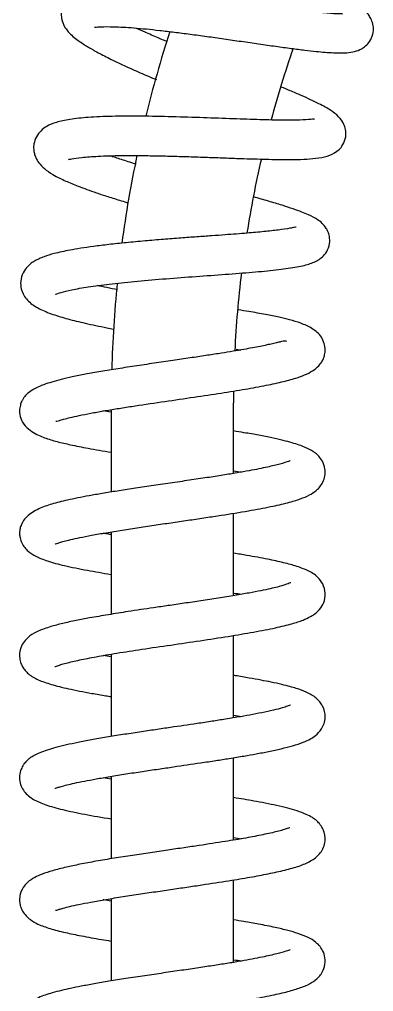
# Model space of a CAD drawing. Header units: millimetres. Extents: x 1617 to 5774, y 11446 to 13973.
# Drawn here: x 3614.8 to 3655.3, y 13643.1 to 13754.3 of the extents above; entities that cross this region are included whole.
import ezdxf

# ---------------------------------------------------------------- set-up
doc = ezdxf.new("R2010")
doc.units = ezdxf.units.MM
doc.layers.get('0').update_dxf_attribs({"color": 250})

# ---------------------------------------------------------------- blocks, each defined once
blk = doc.blocks.new('8')
at = {"linetype": 'Continuous'}
for p, q in [((3625.3, 13709.67), (3625.3, 13700.24)), ((3639.3, 13702.37), (3639.3, 13710.43)), ((3639.3, 13688.38), (3639.3, 13697.82)), ((3625.3, 13695.68), (3625.3, 13686.26)), ((3639.3, 13674.4), (3639.3, 13683.83)), ((3625.3, 13681.7), (3625.3, 13672.27)), ((3639.3, 13660.42), (3639.3, 13669.84)), ((3625.3, 13667.72), (3625.3, 13658.29)), ((3639.3, 13646.43), (3639.3, 13655.86)), ((3625.3, 13653.73), (3625.3, 13644.31))]:
    blk.add_line(p, q, dxfattribs=at)
for radius, start, end in [(138, 162.0672, 166.2488), (124, 160.909, 164.857), (138, 168.1582, 172.384), (124, 166.986, 170.9748), (124, 173.1101, 177.2401), (138, 174.2947, 178.4142), (124, 179.3678, 180)]:
    blk.add_arc((3763.3, 13710.43), radius, start, end, dxfattribs=at)
for points, knots in [([(3623.38, 13753.42), (3623.39, 13753.41), (3623.51, 13753.43), (3624.12, 13753.48), (3625.3, 13753.49), (3626.65, 13753.43), (3628.33, 13753.32), (3630.32, 13753.12), (3632.54, 13752.86), (3634.35, 13752.63), (3636.25, 13752.37), (3638.21, 13752.09), (3640.21, 13751.8), (3642.21, 13751.51), (3644.13, 13751.24), (3645.9, 13750.99), (3647.44, 13750.8), (3649.1, 13750.61), (3650.68, 13750.48), (3652, 13750.47), (3652.91, 13750.56), (3653.62, 13750.76), (3654.2, 13751.08), (3654.73, 13751.52), (3655.17, 13752.21), (3655.36, 13753.04), (3655.29, 13753.76), (3655.04, 13754.42), (3654.74, 13754.88), (3654.35, 13755.33), (3653.63, 13755.97), (3652.37, 13756.83), (3650.85, 13757.73), (3649.68, 13758.38), (3649.23, 13758.62)], [0.33641992, 0.33641992, 0.33641992, 0.33641992, 0.33678831, 0.33761641, 0.33857784, 0.33911009, 0.33966837, 0.34083108, 0.34143755, 0.34206014, 0.34269894, 0.34335398, 0.3440253, 0.344713, 0.34541708, 0.34610403, 0.34674304, 0.34733412, 0.34837088, 0.34921383, 0.34987883, 0.35043585, 0.35068868, 0.35099902, 0.35137105, 0.35177352, 0.35217207, 0.35253918, 0.35286003, 0.3531794, 0.35394471, 0.35487721, 0.35596744, 0.35659898, 0.35659898, 0.35659898, 0.35659898]), ([(3651.79, 13754.92), (3651.79, 13754.93), (3651.74, 13754.93), (3651.51, 13754.94), (3651.08, 13754.95), (3650.16, 13755), (3648.85, 13755.14), (3647.18, 13755.35), (3645.7, 13755.55), (3644.04, 13755.79), (3642.21, 13756.06), (3640.23, 13756.35), (3638.13, 13756.65), (3635.97, 13756.95), (3633.84, 13757.23), (3631.86, 13757.47), (3630.09, 13757.67), (3628.55, 13757.81), (3627.1, 13757.91), (3625.8, 13757.97), (3624.67, 13757.98), (3623.84, 13757.95), (3623.02, 13757.88), (3622.14, 13757.73), (3621.25, 13757.41), (3620.56, 13756.98), (3620.13, 13756.53), (3619.9, 13756.19), (3619.73, 13755.81), (3619.62, 13755.44), (3619.56, 13755.01), (3619.59, 13754.36), (3619.82, 13753.69), (3620.07, 13753.27), (3620.4, 13752.85), (3620.88, 13752.38), (3621.54, 13751.87), (3622.37, 13751.31), (3623.48, 13750.67), (3624.88, 13749.94), (3626.53, 13749.14), (3628.35, 13748.32), (3629.69, 13747.75), (3630.4, 13747.45), (3630.47, 13747.42)], [0.65052835, 0.65052835, 0.65052835, 0.65052835, 0.65081585, 0.65119323, 0.65163833, 0.65214787, 0.65324663, 0.6538305, 0.65443686, 0.65506572, 0.65571715, 0.656391, 0.65708719, 0.65780555, 0.65853488, 0.65922437, 0.6598673, 0.66046325, 0.6610118, 0.66166856, 0.66223939, 0.66272695, 0.66312176, 0.66359395, 0.66414929, 0.66469515, 0.66510663, 0.66538031, 0.66553464, 0.66571223, 0.66594272, 0.66621639, 0.66664433, 0.66692924, 0.66735137, 0.6679094, 0.6684158, 0.66899648, 0.66965014, 0.67037606, 0.67113364, 0.67187161, 0.67258981, 0.67266064, 0.67266064, 0.67266064, 0.67266064]), ([(3631.66, 13751.78), (3631.32, 13751.92), (3630.46, 13752.28), (3629.27, 13752.8), (3628.45, 13753.17), (3628.12, 13753.32)], [0.329271693, 0.329271693, 0.329271693, 0.329271693, 0.329659895, 0.330285017, 0.330761226, 0.330761226, 0.330761226, 0.330761226]), ([(3620.42, 13738.31), (3620.44, 13738.28), (3620.7, 13738.35), (3621.93, 13738.54), (3623.44, 13738.65), (3625.04, 13738.71), (3626.49, 13738.74), (3628.15, 13738.74), (3630.01, 13738.72), (3632.04, 13738.68), (3634.16, 13738.61), (3636.27, 13738.54), (3638.24, 13738.47), (3640.04, 13738.4), (3642.11, 13738.34), (3644.24, 13738.28), (3646.21, 13738.28), (3647.73, 13738.32), (3649.13, 13738.45), (3650.32, 13738.72), (3651.24, 13739.22), (3651.85, 13739.94), (3652.2, 13740.84), (3652.16, 13741.7), (3651.88, 13742.53), (3651.3, 13743.28), (3650.43, 13743.93), (3649.08, 13744.69), (3647.44, 13745.45), (3645.91, 13746.1), (3645.11, 13746.43), (3644.76, 13746.57)], [0.30408101, 0.30408101, 0.30408101, 0.30408101, 0.30483902, 0.30570832, 0.30670668, 0.30725746, 0.30784229, 0.30846114, 0.30911406, 0.30980093, 0.31052012, 0.3112231, 0.31188695, 0.31251146, 0.31309644, 0.31414559, 0.31503417, 0.31579989, 0.31661138, 0.31747735, 0.31827883, 0.31867053, 0.3190971, 0.31947085, 0.3197752, 0.32045914, 0.32127911, 0.32224596, 0.32335736, 0.32396742, 0.32440465, 0.32440465, 0.32440465, 0.32440465]), ([(3648.58, 13742.92), (3648.58, 13742.92), (3648.57, 13742.92), (3648.48, 13742.91), (3648.02, 13742.85), (3646.95, 13742.79), (3644.99, 13742.77), (3642.36, 13742.83), (3639.26, 13742.93), (3635.83, 13743.06), (3632.24, 13743.18), (3628.66, 13743.25), (3625.4, 13743.24), (3622.68, 13743.12), (3620.57, 13742.91), (3619, 13742.56), (3618.06, 13742.21), (3617.24, 13741.61), (3616.7, 13740.93), (3616.43, 13740.14), (3616.39, 13739.5), (3616.49, 13738.92), (3616.69, 13738.39), (3617.03, 13737.84), (3617.66, 13737.19), (3618.48, 13736.63), (3619.37, 13736.15), (3620.26, 13735.74), (3621.59, 13735.19), (3623.25, 13734.59), (3624.94, 13734.03), (3626.19, 13733.64), (3627, 13733.4), (3627.29, 13733.31)], [0.6833534, 0.6833534, 0.6833534, 0.6833534, 0.68340203, 0.68374995, 0.68418356, 0.68516289, 0.6861946, 0.68727458, 0.68838817, 0.68952939, 0.69069898, 0.69189752, 0.69311896, 0.69426811, 0.69531565, 0.69626358, 0.69712194, 0.697552, 0.69800032, 0.69841776, 0.69874256, 0.69897577, 0.69924489, 0.69968787, 0.70029035, 0.70100785, 0.7015144, 0.70192938, 0.70270012, 0.70365028, 0.70419251, 0.70477888, 0.705093, 0.705093, 0.705093, 0.705093]), ([(3628.14, 13737.75), (3628.11, 13737.76), (3627.53, 13737.94), (3626.49, 13738.26), (3625.56, 13738.57), (3625.13, 13738.71)], [0.296840684, 0.296840684, 0.296840684, 0.296840684, 0.296872036, 0.297492409, 0.298058641, 0.298058641, 0.298058641, 0.298058641]), ([(3618.92, 13722.86), (3618.92, 13722.85), (3618.99, 13722.88), (3619.5, 13723.08), (3620.75, 13723.39), (3622.64, 13723.72), (3625.06, 13724.04), (3627.94, 13724.35), (3631.18, 13724.62), (3634.61, 13724.88), (3637.99, 13725.12), (3641.14, 13725.36), (3643.91, 13725.61), (3646.14, 13725.9), (3647.73, 13726.22), (3648.77, 13726.61), (3649.47, 13727.11), (3650.01, 13727.71), (3650.34, 13728.61), (3650.32, 13729.41), (3650.15, 13730.01), (3649.84, 13730.57), (3649.42, 13731.04), (3648.81, 13731.5), (3648.04, 13731.89), (3647.1, 13732.28), (3646.11, 13732.64), (3644.84, 13733.06), (3643.33, 13733.51), (3642.18, 13733.84), (3641.58, 13734.01)], [0.27123134, 0.27123134, 0.27123134, 0.27123134, 0.27149739, 0.27229367, 0.27317413, 0.27413194, 0.27513754, 0.27618745, 0.27728139, 0.27841812, 0.27956494, 0.28070728, 0.28184771, 0.28298884, 0.28406634, 0.28498459, 0.28539381, 0.28580738, 0.28623401, 0.28659208, 0.28686251, 0.28706391, 0.28750622, 0.28807129, 0.28889429, 0.2894077, 0.28998786, 0.29063404, 0.29134565, 0.29205049, 0.29205049, 0.29205049, 0.29205049]), ([(3646.49, 13730.55), (3646.49, 13730.56), (3646.47, 13730.56), (3646.29, 13730.52), (3645.63, 13730.38), (3644.54, 13730.22), (3642.84, 13730.03), (3640.77, 13729.85), (3638.73, 13729.69), (3636.78, 13729.55), (3635.08, 13729.43), (3633.23, 13729.29), (3631.23, 13729.14), (3629.12, 13728.96), (3627.02, 13728.77), (3625.04, 13728.56), (3623.3, 13728.35), (3621.82, 13728.13), (3620.27, 13727.87), (3618.84, 13727.56), (3617.75, 13727.23), (3617.04, 13726.94), (3616.52, 13726.67), (3616.02, 13726.34), (3615.51, 13725.84), (3615.05, 13725.1), (3614.86, 13724.15), (3615.02, 13723.27), (3615.37, 13722.58), (3616.01, 13721.83), (3617, 13721.2), (3618.54, 13720.57), (3620.3, 13720.04), (3622.34, 13719.54), (3624.16, 13719.16), (3625.29, 13718.94), (3625.54, 13718.89)], [0.71615908, 0.71615908, 0.71615908, 0.71615908, 0.71626716, 0.71673011, 0.71720965, 0.71812199, 0.71896391, 0.71976599, 0.72070429, 0.72123485, 0.72180646, 0.7224195, 0.72307432, 0.72377128, 0.72450962, 0.72522952, 0.72589674, 0.72651077, 0.72707133, 0.72802939, 0.72877238, 0.72919456, 0.72958259, 0.72995838, 0.7303131, 0.73075728, 0.73124678, 0.73166837, 0.7320603, 0.73249092, 0.73346992, 0.73443285, 0.73532082, 0.73621147, 0.73719137, 0.73745963, 0.73745963, 0.73745963, 0.73745963]), ([(3626, 13723.38), (3625.59, 13723.46), (3624.8, 13723.62), (3624.07, 13723.78), (3623.72, 13723.86)], [0.2643939123, 0.2643939123, 0.2643939123, 0.2643939123, 0.2648527275, 0.265302009, 0.265302009, 0.265302009, 0.265302009]), ([(3618.94, 13708.35), (3618.96, 13708.34), (3619.05, 13708.35), (3619.35, 13708.44), (3619.84, 13708.58), (3620.59, 13708.77), (3621.63, 13709), (3622.92, 13709.26), (3624.39, 13709.52), (3625.97, 13709.78), (3628.14, 13710.12), (3630.97, 13710.54), (3634.35, 13711.03), (3637.5, 13711.5), (3640.33, 13711.95), (3642.78, 13712.39), (3644.84, 13712.83), (3646.29, 13713.21), (3647.46, 13713.62), (3648.35, 13714.07), (3648.99, 13714.58), (3649.38, 13715.07), (3649.6, 13715.47), (3649.76, 13715.98), (3649.83, 13716.58), (3649.71, 13717.31), (3649.33, 13718.05), (3648.9, 13718.52), (3648.15, 13719.08), (3647.02, 13719.57), (3645.86, 13719.92), (3644.49, 13720.25), (3642.95, 13720.57), (3641.35, 13720.84), (3640.26, 13721.02), (3639.85, 13721.08)], [0.23841648, 0.23841648, 0.23841648, 0.23841648, 0.23886558, 0.2392919, 0.23977152, 0.2403055, 0.24089442, 0.24152457, 0.24214847, 0.24276159, 0.24336367, 0.24453118, 0.24565055, 0.24671921, 0.24774327, 0.24873352, 0.24969122, 0.25062153, 0.2512449, 0.25188212, 0.2524793, 0.2528285, 0.25308973, 0.25329051, 0.25355431, 0.2538857, 0.25427621, 0.25476362, 0.25528668, 0.25615753, 0.25695811, 0.25759657, 0.25832011, 0.25912233, 0.25957885, 0.25957885, 0.25957885, 0.25957885]), ([(3645.35, 13717.48), (3645.34, 13717.48), (3645.31, 13717.51), (3645.19, 13717.54), (3644.85, 13717.47), (3644.36, 13717.35), (3643.6, 13717.17), (3642.37, 13716.9), (3640.39, 13716.53), (3638.33, 13716.19), (3636.3, 13715.88), (3634.52, 13715.61), (3632.56, 13715.32), (3630.43, 13715.01), (3628.22, 13714.68), (3626.08, 13714.35), (3624.1, 13714.03), (3622.36, 13713.72), (3620.84, 13713.41), (3619.19, 13713.03), (3617.6, 13712.57), (3616.36, 13712.01), (3615.66, 13711.49), (3615.29, 13711.07), (3615.02, 13710.58), (3614.86, 13710.16), (3614.75, 13709.4), (3614.92, 13708.59), (3615.39, 13707.82), (3616.15, 13707.15), (3616.94, 13706.73), (3617.85, 13706.37), (3619.07, 13706.01), (3620.68, 13705.63), (3622.71, 13705.23), (3624.36, 13704.95), (3625.3, 13704.8)], [0.74893068, 0.74893068, 0.74893068, 0.74893068, 0.74894566, 0.74946002, 0.74990911, 0.75029941, 0.75067955, 0.75142757, 0.75222536, 0.75320309, 0.75376236, 0.75436871, 0.75502262, 0.75572452, 0.75647492, 0.75723717, 0.75796026, 0.75864427, 0.7592895, 0.75989585, 0.76098995, 0.7619215, 0.76261014, 0.76301441, 0.76317796, 0.76340322, 0.76370866, 0.76418978, 0.76483093, 0.76541468, 0.76591374, 0.76635023, 0.76716748, 0.76793631, 0.76881808, 0.76984139, 0.76984139, 0.76984139, 0.76984139]), ([(3618.87, 13694.29), (3618.87, 13694.29), (3618.91, 13694.3), (3619.25, 13694.42), (3619.9, 13694.61), (3620.67, 13694.8), (3621.71, 13695.03), (3623.06, 13695.3), (3624.7, 13695.59), (3626.53, 13695.89), (3628.46, 13696.19), (3630.42, 13696.48), (3632.38, 13696.76), (3634.29, 13697.04), (3636.13, 13697.32), (3638.42, 13697.66), (3641, 13698.08), (3643.52, 13698.55), (3645.49, 13699), (3646.93, 13699.43), (3647.94, 13699.85), (3648.63, 13700.27), (3649.11, 13700.73), (3649.49, 13701.24), (3649.77, 13701.93), (3649.84, 13702.71), (3649.63, 13703.55), (3649.2, 13704.23), (3648.78, 13704.63), (3648.31, 13704.97), (3647.46, 13705.41), (3646.28, 13705.8), (3644.96, 13706.15), (3643.69, 13706.44), (3642.2, 13706.73), (3640.71, 13707), (3639.71, 13707.16), (3639.31, 13707.23)], [0.20557898, 0.20557898, 0.20557898, 0.20557898, 0.20580762, 0.20656678, 0.20703187, 0.20755518, 0.20813758, 0.20877937, 0.20947744, 0.21017892, 0.21086522, 0.21153597, 0.21219089, 0.21282956, 0.21345166, 0.21405691, 0.21521368, 0.21629254, 0.21726905, 0.21814316, 0.21890531, 0.21952438, 0.21979096, 0.22010462, 0.22046919, 0.22088372, 0.22134202, 0.22173573, 0.22204655, 0.22234565, 0.22310286, 0.22406835, 0.22462837, 0.22523929, 0.22590093, 0.22657641, 0.22702146, 0.22702146, 0.22702146, 0.22702146]), ([(3645.78, 13703.79), (3645.77, 13703.8), (3645.7, 13703.78), (3645.42, 13703.68), (3644.67, 13703.44), (3643.15, 13703.07), (3641.45, 13702.74), (3639.68, 13702.43), (3638.07, 13702.16), (3636.24, 13701.88), (3634.21, 13701.58), (3632.05, 13701.26), (3629.9, 13700.95), (3627.86, 13700.65), (3625.98, 13700.36), (3624.29, 13700.08), (3622.33, 13699.74), (3620.31, 13699.33), (3618.48, 13698.88), (3616.93, 13698.35), (3615.78, 13697.63), (3615.17, 13696.88), (3614.92, 13696.34), (3614.82, 13695.91), (3614.79, 13695.45), (3614.85, 13694.94), (3615.04, 13694.39), (3615.39, 13693.84), (3615.93, 13693.31), (3616.67, 13692.85), (3618.04, 13692.31), (3619.94, 13691.81), (3622.39, 13691.31), (3624.33, 13690.98), (3625.27, 13690.82)], [0.78113381, 0.78113381, 0.78113381, 0.78113381, 0.78151858, 0.78193276, 0.78270893, 0.78352043, 0.78450326, 0.78506074, 0.78566216, 0.78630789, 0.78699807, 0.78772979, 0.78844875, 0.78913524, 0.78978925, 0.79041074, 0.79099954, 0.79207727, 0.79302253, 0.79392821, 0.79489663, 0.79537275, 0.79574928, 0.7960212, 0.79619607, 0.79640504, 0.79669156, 0.79703326, 0.79738388, 0.79816176, 0.79908685, 0.80015893, 0.80133414, 0.80236788, 0.80236788, 0.80236788, 0.80236788]), ([(3625.29, 13695.38), (3625.2, 13695.39), (3624.89, 13695.44), (3624.59, 13695.49), (3624.38, 13695.53)], [0.1990850966, 0.1990850966, 0.1990850966, 0.1990850966, 0.1991884419, 0.1994465446, 0.1994465446, 0.1994465446, 0.1994465446]), ([(3618.84, 13680.28), (3618.84, 13680.27), (3618.86, 13680.27), (3619, 13680.32), (3619.48, 13680.49), (3620.29, 13680.72), (3621.59, 13681.02), (3623.59, 13681.41), (3625.99, 13681.82), (3628.87, 13682.27), (3632.13, 13682.74), (3635.5, 13683.23), (3638.73, 13683.73), (3641.66, 13684.22), (3644.1, 13684.69), (3645.94, 13685.14), (3647.23, 13685.56), (3647.96, 13685.89), (3648.53, 13686.23), (3649.05, 13686.65), (3649.58, 13687.36), (3649.88, 13688.36), (3649.69, 13689.52), (3649.12, 13690.35), (3648.53, 13690.85), (3647.76, 13691.29), (3646.6, 13691.74), (3645.05, 13692.17), (3643.18, 13692.57), (3641.21, 13692.93), (3639.84, 13693.16), (3639.33, 13693.25)], [0.17296659, 0.17296659, 0.17296659, 0.17296659, 0.17303354, 0.17351089, 0.17400458, 0.17448654, 0.1753966, 0.17625844, 0.17719388, 0.17821865, 0.17933143, 0.18046363, 0.18158139, 0.18268549, 0.18377632, 0.18477064, 0.18559985, 0.18626166, 0.18658014, 0.1869707, 0.18744935, 0.18797577, 0.18851741, 0.18903414, 0.18952448, 0.19000011, 0.19090667, 0.1917678, 0.19265369, 0.19364591, 0.19420666, 0.19420666, 0.19420666, 0.19420666]), ([(3645.85, 13689.86), (3645.84, 13689.87), (3645.69, 13689.79), (3645.12, 13689.59), (3644.34, 13689.37), (3643.5, 13689.17), (3642.42, 13688.94), (3641.06, 13688.68), (3639.43, 13688.4), (3637.58, 13688.1), (3635.62, 13687.8), (3633.7, 13687.52), (3631.87, 13687.25), (3629.71, 13686.94), (3627.37, 13686.59), (3624.92, 13686.2), (3622.94, 13685.86), (3621.2, 13685.53), (3619.69, 13685.2), (3618.22, 13684.82), (3617, 13684.38), (3616.16, 13683.94), (3615.53, 13683.4), (3615.08, 13682.82), (3614.8, 13682.02), (3614.78, 13681.27), (3614.93, 13680.67), (3615.17, 13680.17), (3615.46, 13679.79), (3616.01, 13679.25), (3616.96, 13678.71), (3618.42, 13678.21), (3620.38, 13677.72), (3622.59, 13677.29), (3624.33, 13676.99), (3625.09, 13676.87), (3625.29, 13676.83)], [0.81371915, 0.81371915, 0.81371915, 0.81371915, 0.81417991, 0.81494132, 0.81539514, 0.81589885, 0.81645277, 0.81705735, 0.81771287, 0.81841697, 0.8191069, 0.81975424, 0.82035838, 0.82091882, 0.82190566, 0.82271389, 0.82354252, 0.82419382, 0.82492641, 0.82568337, 0.82664073, 0.82738453, 0.82773513, 0.82811524, 0.82852292, 0.82887837, 0.82915935, 0.82938205, 0.82965902, 0.83001239, 0.83088189, 0.8318437, 0.83290502, 0.83406865, 0.83468936, 0.8349081, 0.8349081, 0.8349081, 0.8349081]), ([(3639.3, 13688.69), (3639.31, 13688.69), (3639.63, 13688.64), (3639.93, 13688.59), (3640.22, 13688.54)], [0.8071956297, 0.8071956297, 0.8071956297, 0.8071956297, 0.8072111311, 0.8075552546, 0.8075552546, 0.8075552546, 0.8075552546]), ([(3618.86, 13666.34), (3618.86, 13666.34), (3618.91, 13666.35), (3619.14, 13666.43), (3619.56, 13666.56), (3620.21, 13666.73), (3621.09, 13666.94), (3622.21, 13667.17), (3623.57, 13667.42), (3625.17, 13667.7), (3626.95, 13667.99), (3628.81, 13668.27), (3630.65, 13668.54), (3632.89, 13668.87), (3635.12, 13669.2), (3637.24, 13669.51), (3638.9, 13669.77), (3640.44, 13670.03), (3641.95, 13670.29), (3643.39, 13670.57), (3644.8, 13670.88), (3646.14, 13671.22), (3647.24, 13671.58), (3648.06, 13671.96), (3648.72, 13672.37), (3649.32, 13672.97), (3649.7, 13673.75), (3649.87, 13674.67), (3649.63, 13675.62), (3649.15, 13676.31), (3648.57, 13676.86), (3647.71, 13677.34), (3646.66, 13677.73), (3645.74, 13677.99), (3644.8, 13678.23), (3643.69, 13678.48), (3642.43, 13678.72), (3641.07, 13678.97), (3639.99, 13679.15), (3639.37, 13679.25), (3639.3, 13679.27)], [0.13983461, 0.13983461, 0.13983461, 0.13983461, 0.14014782, 0.14056619, 0.14107536, 0.14161689, 0.14218607, 0.14278271, 0.14340662, 0.1440573, 0.14473375, 0.1453974, 0.1460211, 0.14660435, 0.14764628, 0.14824905, 0.14879354, 0.14942011, 0.14996614, 0.15057884, 0.15125992, 0.15196372, 0.15276461, 0.15339998, 0.15386846, 0.15446234, 0.15478878, 0.15513071, 0.15574917, 0.15606571, 0.15646232, 0.15734906, 0.15809497, 0.15853657, 0.15904874, 0.15964961, 0.16015801, 0.1607153, 0.16132114, 0.16139883, 0.16139883, 0.16139883, 0.16139883]), ([(3645.82, 13675.86), (3645.82, 13675.86), (3645.78, 13675.85), (3645.58, 13675.77), (3645.06, 13675.59), (3644.17, 13675.34), (3642.96, 13675.07), (3641.58, 13674.8), (3640.07, 13674.53), (3638.51, 13674.27), (3636.83, 13674), (3634.73, 13673.69), (3632.53, 13673.37), (3630.31, 13673.04), (3628.47, 13672.77), (3626.59, 13672.48), (3624.75, 13672.19), (3623.03, 13671.89), (3621.02, 13671.51), (3618.93, 13671.03), (3617.37, 13670.52), (3616.5, 13670.11), (3616.06, 13669.85), (3615.75, 13669.61), (3615.55, 13669.41), (3615.32, 13669.15), (3615.08, 13668.77), (3614.83, 13668.16), (3614.76, 13667.32), (3614.97, 13666.57), (3615.46, 13665.73), (3616.43, 13664.99), (3617.77, 13664.44), (3619.71, 13663.89), (3622.22, 13663.37), (3624.23, 13663.02), (3625.29, 13662.85)], [0.84629989, 0.84629989, 0.84629989, 0.84629989, 0.84646587, 0.84689969, 0.84744263, 0.84809769, 0.84881014, 0.84945873, 0.85003752, 0.8506972, 0.851247, 0.85183768, 0.85285846, 0.85343132, 0.85404597, 0.85470284, 0.85538113, 0.85603709, 0.85667012, 0.85786787, 0.85897773, 0.85947016, 0.85987392, 0.86018693, 0.86040811, 0.86056571, 0.86078744, 0.86110085, 0.86149074, 0.86188797, 0.8622965, 0.86318096, 0.86416701, 0.8652318, 0.86636599, 0.86753281, 0.86753281, 0.86753281, 0.86753281]), ([(3618.91, 13652.39), (3618.92, 13652.38), (3619.02, 13652.41), (3619.32, 13652.5), (3619.81, 13652.64), (3620.55, 13652.83), (3621.6, 13653.06), (3622.98, 13653.34), (3624.69, 13653.64), (3626.61, 13653.95), (3628.61, 13654.26), (3630.61, 13654.55), (3632.54, 13654.84), (3634.37, 13655.1), (3636.58, 13655.43), (3639, 13655.8), (3641.48, 13656.22), (3643.59, 13656.62), (3645.48, 13657.05), (3647, 13657.49), (3648.26, 13658.04), (3649.13, 13658.73), (3649.63, 13659.56), (3649.88, 13660.54), (3649.68, 13661.67), (3648.92, 13662.6), (3648.29, 13663.03), (3647.57, 13663.41), (3646.64, 13663.74), (3645.52, 13664.07), (3644.3, 13664.36), (3642.98, 13664.64), (3641.35, 13664.94), (3640.1, 13665.15), (3639.3, 13665.28)], [0.10728338, 0.10728338, 0.10728338, 0.10728338, 0.1077395, 0.10815068, 0.10862428, 0.10916181, 0.1097643, 0.1104323, 0.11116581, 0.11190915, 0.11262074, 0.11329985, 0.11394585, 0.1145582, 0.11513634, 0.1161866, 0.11709697, 0.11797792, 0.11889666, 0.11985695, 0.12077036, 0.12158998, 0.12196679, 0.12231702, 0.1229968, 0.12365904, 0.12409244, 0.12465907, 0.12536433, 0.12598346, 0.12663646, 0.12723525, 0.12777843, 0.1286663, 0.1286663, 0.1286663, 0.1286663]), ([(3645.73, 13661.82), (3645.72, 13661.83), (3645.69, 13661.83), (3645.48, 13661.75), (3644.97, 13661.58), (3644.12, 13661.35), (3642.77, 13661.04), (3640.73, 13660.65), (3638.25, 13660.24), (3635.83, 13659.87), (3633.6, 13659.54), (3631.73, 13659.26), (3629.74, 13658.97), (3627.68, 13658.66), (3625.57, 13658.34), (3623.54, 13658), (3621.72, 13657.66), (3620.04, 13657.31), (3618.59, 13656.94), (3617.41, 13656.55), (3616.48, 13656.14), (3615.78, 13655.68), (3615.31, 13655.17), (3615.03, 13654.67), (3614.84, 13654.17), (3614.78, 13653.67), (3614.82, 13653.2), (3614.92, 13652.73), (3615.13, 13652.27), (3615.51, 13651.77), (3616.11, 13651.24), (3616.87, 13650.81), (3617.57, 13650.54), (3618.29, 13650.3), (3619.12, 13650.07), (3620.28, 13649.79), (3621.91, 13649.45), (3623.71, 13649.13), (3624.9, 13648.93), (3625.26, 13648.87)], [0.87901615, 0.87901615, 0.87901615, 0.87901615, 0.87922934, 0.87966929, 0.88013899, 0.88060836, 0.88152179, 0.8823989, 0.8833051, 0.88435491, 0.8849362, 0.88555527, 0.88621264, 0.88690888, 0.8876446, 0.88841987, 0.88917511, 0.88986969, 0.89070086, 0.89142321, 0.89203502, 0.89274413, 0.89325156, 0.89343892, 0.89365485, 0.89394407, 0.89411029, 0.89430189, 0.89467508, 0.89510001, 0.89548319, 0.89606174, 0.89652274, 0.89697893, 0.8974492, 0.89793395, 0.89877547, 0.89970776, 0.90010866, 0.90010866, 0.90010866, 0.90010866]), ([(3625.27, 13653.43), (3624.99, 13653.47), (3624.69, 13653.53), (3624.4, 13653.58), (3624.38, 13653.58)], [0.1008117479, 0.1008117479, 0.1008117479, 0.1008117479, 0.1011324504, 0.1011608183, 0.1011608183, 0.1011608183, 0.1011608183]), ([(3618.93, 13638.36), (3618.93, 13638.36), (3618.94, 13638.35), (3619.01, 13638.37), (3619.4, 13638.51), (3620.08, 13638.71), (3621.05, 13638.95), (3622.36, 13639.22), (3623.62, 13639.46), (3625.14, 13639.73), (3626.9, 13640.01), (3628.88, 13640.31), (3630.96, 13640.62), (3633.02, 13640.92), (3635, 13641.21), (3636.87, 13641.49), (3639.12, 13641.84), (3641.57, 13642.25), (3643.94, 13642.71), (3645.72, 13643.13), (3647.16, 13643.58), (3648.21, 13644.05), (3648.9, 13644.55), (3649.36, 13645.11), (3649.71, 13645.76), (3649.86, 13646.72), (3649.63, 13647.62), (3649.23, 13648.26), (3648.59, 13648.87), (3647.81, 13649.32), (3646.79, 13649.71), (3645.51, 13650.09), (3644.03, 13650.44), (3642.32, 13650.78), (3640.69, 13651.07), (3639.71, 13651.23), (3639.31, 13651.3)], [0.07484069, 0.07484069, 0.07484069, 0.07484069, 0.0748704, 0.07529107, 0.07563319, 0.0759997, 0.07687575, 0.07738714, 0.07794768, 0.0785577, 0.07921754, 0.07992718, 0.0806425, 0.08133165, 0.08199437, 0.0826304, 0.08323948, 0.08437413, 0.0853983, 0.08632084, 0.08718543, 0.08800114, 0.08868745, 0.08896823, 0.08932793, 0.08979488, 0.0902406, 0.09064375, 0.09102534, 0.09174295, 0.09257889, 0.09324282, 0.09399058, 0.09482141, 0.09549898, 0.0959326, 0.0959326, 0.0959326, 0.0959326]), ([(3645.79, 13647.86), (3645.78, 13647.87), (3645.74, 13647.86), (3645.36, 13647.71), (3644.32, 13647.41), (3642.55, 13647.01), (3640.62, 13646.65), (3638.73, 13646.33), (3637.1, 13646.08), (3635.3, 13645.8), (3633.34, 13645.52), (3631.27, 13645.21), (3629.12, 13644.9), (3627.01, 13644.58), (3625.06, 13644.27), (3623.35, 13643.98), (3621.88, 13643.71), (3620.65, 13643.46), (3619.53, 13643.21), (3618.56, 13642.95), (3617.75, 13642.7), (3617, 13642.42), (3616.2, 13642), (3615.48, 13641.41), (3615, 13640.68), (3614.79, 13639.98), (3614.79, 13639.25), (3614.96, 13638.61), (3615.29, 13638.02), (3615.86, 13637.41), (3616.58, 13636.96), (3617.33, 13636.64), (3618.3, 13636.31), (3619.52, 13635.98), (3621, 13635.65), (3622.71, 13635.32), (3624.13, 13635.07), (3625.03, 13634.93), (3625.28, 13634.88)], [0.9114381, 0.9114381, 0.9114381, 0.9114381, 0.9115947, 0.91237289, 0.91321499, 0.91412775, 0.91515531, 0.91571573, 0.91630716, 0.91692979, 0.91758394, 0.91826981, 0.91898768, 0.91972552, 0.92042386, 0.92107445, 0.92167688, 0.92223086, 0.92273588, 0.9233323, 0.92384013, 0.92434571, 0.92481379, 0.92537054, 0.92593194, 0.92634568, 0.92662105, 0.92691739, 0.92727348, 0.92763924, 0.92827415, 0.92894026, 0.92951915, 0.93020622, 0.93099989, 0.93166457, 0.93238808, 0.93266119, 0.93266119, 0.93266119, 0.93266119])]:
    blk.add_open_spline(points, degree=3, knots=knots, dxfattribs=at)
for points in [[(3639.62, 13716.57), (3639.79, 13716.54), (3639.97, 13716.51), (3640.14, 13716.48)], [(3625.25, 13709.37), (3624.95, 13709.42), (3624.64, 13709.47), (3624.35, 13709.52)], [(3639.31, 13702.68), (3639.62, 13702.62), (3639.92, 13702.57), (3640.21, 13702.52)], [(3625.29, 13681.39), (3624.98, 13681.44), (3624.68, 13681.49), (3624.39, 13681.54)], [(3639.31, 13674.71), (3639.62, 13674.66), (3639.92, 13674.6), (3640.21, 13674.55)], [(3625.3, 13667.41), (3624.98, 13667.46), (3624.68, 13667.51), (3624.38, 13667.56)], [(3639.3, 13660.72), (3639.61, 13660.67), (3639.91, 13660.62), (3640.2, 13660.57)], [(3639.32, 13646.74), (3639.62, 13646.69), (3639.93, 13646.64), (3640.22, 13646.59)]]:
    blk.add_open_spline(points, degree=3, dxfattribs=at)

msp = doc.modelspace()

# ---------------------------------------------------------------- block references
msp.add_blockref('8', (0, 0))

doc.saveas('drawing.dxf')
